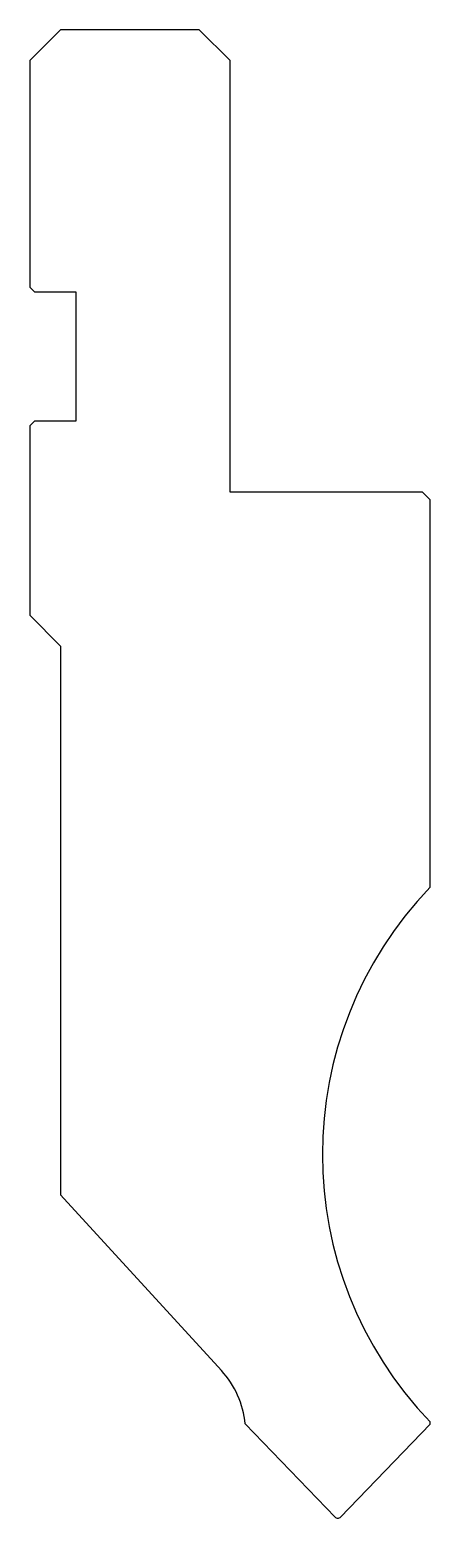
# Model space of a CAD drawing. Header units: metres. Extents: x 83.2 to 109.2, y 81.3 to 177.9.
import ezdxf

# ---------------------------------------------------------------- set-up
doc = ezdxf.new("R2010")
doc.units = ezdxf.units.M

msp = doc.modelspace()

# ---------------------------------------------------------------- linework, layer by layer
for p, q in [((85.182172, 177.874468), (83.182172, 175.874468)), ((94.182193, 177.874468), (85.182172, 177.874468)), ((96.182193, 175.874468), (94.182193, 177.874468)), ((83.182172, 175.874468), (83.182172, 161.174493)), ((96.182193, 147.874497), (96.182193, 175.874468)), ((83.182172, 161.174493), (83.482172, 160.874493)), ((83.482172, 160.874493), (86.182187, 160.874493)), ((86.182187, 160.874493), (86.182187, 152.474493)), ((83.482172, 152.474493), (83.182172, 152.174493)), ((83.182172, 152.174493), (83.182172, 139.874468)), ((86.182187, 152.474493), (83.482172, 152.474493)), ((108.682198, 147.874497), (96.182193, 147.874497)), ((109.182198, 147.374497), (108.682198, 147.874497)), ((109.182198, 122.223853), (109.182198, 147.374497)), ((83.182172, 139.874468), (85.182172, 137.874468)), ((85.182172, 137.874468), (85.182172, 102.252904)), ((85.182172, 102.252904), (95.621836, 90.86001)), ((97.169653, 87.390775), (103.002358, 81.350833)), ((103.362028, 81.350833), (109.182198, 87.377795)), ((109.182198, 87.377795), (109.182198, 87.525141))]:
    msp.add_line(p, q)
for centre, radius, start, end in [((127.182193, 104.874497), 25, 136.054466, 223.945534), ((91.198172, 86.806468), 6, 5.588578, 42.5), ((103.182193, 81.524497), 0.25, 224, 316)]:
    msp.add_arc(centre, radius, start, end)

doc.saveas('drawing.dxf')
